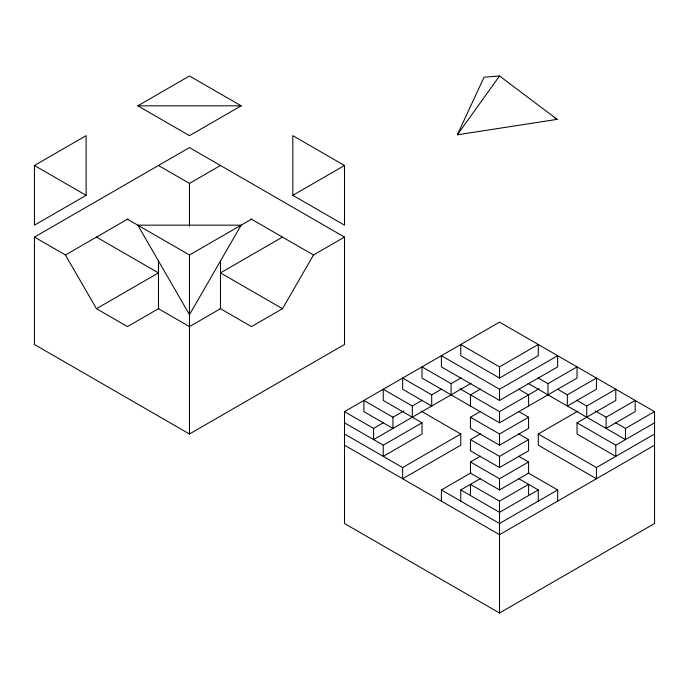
<?xml version="1.0" encoding="UTF-8"?>
<svg xmlns="http://www.w3.org/2000/svg" width="689" height="689" viewBox="0 0 689 689"><rect width="100%" height="100%" fill="white"/><g stroke="black" fill="none" stroke-linecap="round" stroke-linejoin="round"><path stroke-width="1.03" d="M86.125 195.332L86.125 135.655L34.45 165.489L34.45 225.165L86.125 195.332L34.45 165.489M158.47 260.606L158.47 308.698L189.475 326.603L220.48 308.698L220.48 260.606M189.475 313.771L189.475 434.001L344.5 344.5L344.5 237.094L189.475 147.592L34.45 237.094L34.45 344.5L189.475 434.001M189.475 226.138L189.475 183.395L220.48 165.489M457.332 134.803L484.083 77.168L499.525 75.997L557.16 119.361L457.332 134.803L499.525 75.997M189.475 314.666L241.15 225.165L137.8 225.165L189.475 314.666L189.475 254.999L127.465 219.197M220.015 308.431L251.485 326.603L282.49 308.698L313.495 254.999L344.5 237.094M137.8 105.822L189.475 75.988L241.15 105.822L189.475 135.655L137.8 105.822L241.15 105.822M34.45 237.094L65.455 254.999L127.93 218.93M65.455 254.999L96.46 308.698L158.47 272.896L96.46 237.094M189.475 254.999L251.485 219.197M292.825 195.332L344.5 165.489L344.5 225.165L292.825 195.332L292.825 135.655L344.5 165.489M158.935 308.431L127.465 326.603L96.46 308.698M282.49 237.094L220.48 272.896L282.49 308.698M344.5 411.626L499.525 322.125L654.55 411.626L654.55 523.511L499.525 613.012L344.5 523.511L344.5 411.626L373.567 428.412L383.558 422.641M392.945 417.224L392.945 428.412L363.878 411.626L363.878 400.438L392.945 417.224L403.849 410.928M422.012 422.813L383.256 445.189L383.256 456.376L422.012 434.001L422.012 422.813L383.256 400.438L383.256 389.251L412.323 406.036L422.314 400.266M431.702 394.849L431.702 406.036L402.634 389.251L402.634 378.063L431.702 394.849L441.692 389.078M537.98 377.891L547.97 383.652L577.038 366.875L577.038 378.063L499.525 422.813L422.012 378.063L422.012 366.875L451.08 383.652L461.07 377.891M471.061 383.308L373.567 439.599L373.567 428.412M499.525 366.875L538.281 344.5L538.281 355.688L499.525 378.063L460.769 355.688L460.769 344.5L499.525 366.875L499.525 378.063M480.448 389.078L470.458 394.849L470.458 406.036M499.525 389.251L557.659 355.688L557.659 366.875L499.525 400.438L441.391 366.875L441.391 355.688L499.525 389.251L499.525 400.438M518.602 411.454L528.592 417.224L528.592 428.412L499.525 445.189L470.458 428.412L470.458 417.224L480.448 411.454M402.634 467.564L460.769 434.001L460.769 445.189L402.634 478.752L402.634 467.564L344.5 434.001M459.847 388.717L499.525 411.626L539.203 388.717M518.602 433.829L528.592 439.599L528.592 450.787L499.525 467.564L470.458 450.787L470.458 439.599L480.448 433.829M470.458 417.224L499.525 434.001L528.592 417.224M567.348 394.849L596.416 378.063L596.416 389.251L567.348 406.036L567.348 394.849L557.358 389.078M518.602 456.204L528.592 461.974L528.592 473.162L499.525 489.939L470.458 473.162L470.458 461.974L480.448 456.204M441.391 501.127L441.391 489.939L470.923 472.895M470.458 439.599L499.525 456.376L528.592 439.599M654.55 434.001L596.416 467.564L596.416 478.752L538.281 445.189L538.281 434.001L577.959 411.092M576.736 400.266L586.727 406.036L615.794 389.251L615.794 400.438L577.038 422.813L577.038 434.001L615.794 456.376L615.794 445.189L654.55 422.813M460.769 501.127L460.769 489.939L480.448 478.579M470.458 461.974L499.525 478.752L528.592 461.974M606.105 417.224L635.172 400.438L635.172 411.626L606.105 428.412L606.105 417.224L595.201 410.928M470.458 495.537L470.458 484.35L499.525 501.127L528.592 484.35L528.592 495.537M615.492 422.641L625.483 428.412L654.55 411.626M538.281 501.127L538.281 489.939L499.525 512.315L460.769 489.939M557.659 501.127L557.659 489.939L499.525 523.502L441.391 489.939M654.55 445.189L499.525 534.69L344.5 445.189M554.387 117.759L557.16 119.361M158.47 165.489L189.475 183.395M251.02 218.93L313.495 254.999M527.989 383.308L625.483 439.599L625.483 428.412M518.602 389.078L528.592 394.849L528.592 406.036M577.038 422.813L615.794 445.189M538.281 434.001L596.416 467.564M421.091 411.092L460.769 434.001M528.127 472.895L557.659 489.939M518.602 478.579L538.281 489.939M344.5 422.813L383.256 445.189M586.727 406.036L586.727 417.224M547.97 383.652L547.97 394.849M499.525 411.626L499.525 422.813M499.525 434.001L499.525 445.189M499.525 456.376L499.525 467.564M499.525 478.752L499.525 489.939M499.525 501.127L499.525 613.012M451.08 383.652L451.08 394.849M412.323 406.036L412.323 417.224"/></g></svg>
